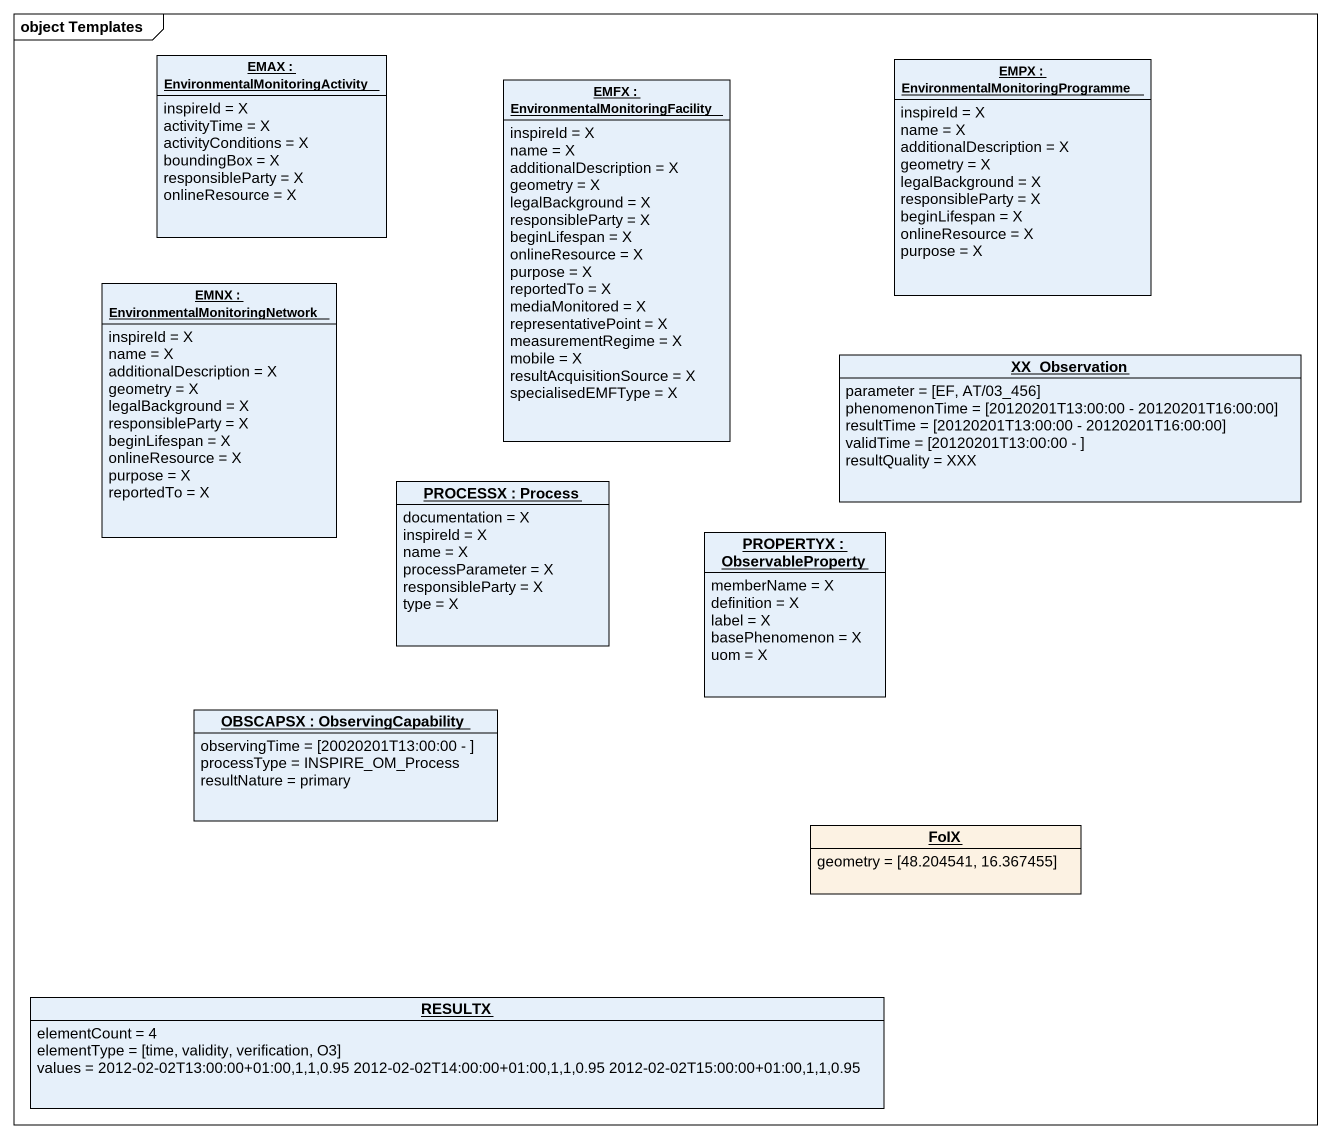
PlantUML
@startuml
mainframe object Templates
hide circle
hide empty members
object "EMAX : EnvironmentalMonitoringActivity" as EMAX {
  inspireId = X
  activityTime = X
  activityConditions = X
  boundingBox = X
  responsibleParty = X
  onlineResource = X
}
object "EMPX : EnvironmentalMonitoringProgramme" as EMPX {
  inspireId = X
  name = X
  additionalDescription = X
  geometry = X
  legalBackground = X
  responsibleParty = X
  beginLifespan = X
  onlineResource = X
  purpose = X
}
object "EMFX : EnvironmentalMonitoringFacility" as EMFX {
  inspireId = X
  name = X
  additionalDescription = X
  geometry = X
  legalBackground = X
  responsibleParty = X
  beginLifespan = X
  onlineResource = X
  purpose = X
  reportedTo = X
  mediaMonitored = X
  representativePoint = X
  measurementRegime = X
  mobile = X
  resultAcquisitionSource = X
  specialisedEMFType = X
}
object "EMNX : EnvironmentalMonitoringNetwork" as EMNX {
  inspireId = X
  name = X
  additionalDescription = X
  geometry = X
  legalBackground = X
  responsibleParty = X
  beginLifespan = X
  onlineResource = X
  purpose = X
  reportedTo = X
}
object XX_Observation {
  parameter = [EF, AT/03_456]
  phenomenonTime = [20120201T13:00:00 - 20120201T16:00:00]
  resultTime = [20120201T13:00:00 - 20120201T16:00:00]
  validTime = [20120201T13:00:00 - ]
  resultQuality = XXX
}
object "PROCESSX : Process" as PROCESSX {
  documentation = X
  inspireld = X
  name = X
  processParameter = X
  responsibleParty = X
  type = X
}
object "PROPERTYX : ObservableProperty" as PROPERTYX {
  memberName = X
  definition = X
  label = X
  basePhenomenon = X
  uom = X
}
object "OBSCAPSX : ObservingCapability" as OBSCAPSX {
  observingTime = [20020201T13:00:00 - ]
  processType = INSPIRE_OM_Process
  resultNature = primary
}
object FoIX #FCF2E3 {
  geometry = [48.204541, 16.367455]
}
object RESULTX {
  elementCount = 4
  elementType = [time, validity, verification, O3]
  values = 2012-02-02T13:00:00+01:00,1,1,0.95 2012-02-02T14:00:00+01:00,1,1,0.95 2012-02-02T15:00:00+01:00,1,1,0.95
}
@enduml
